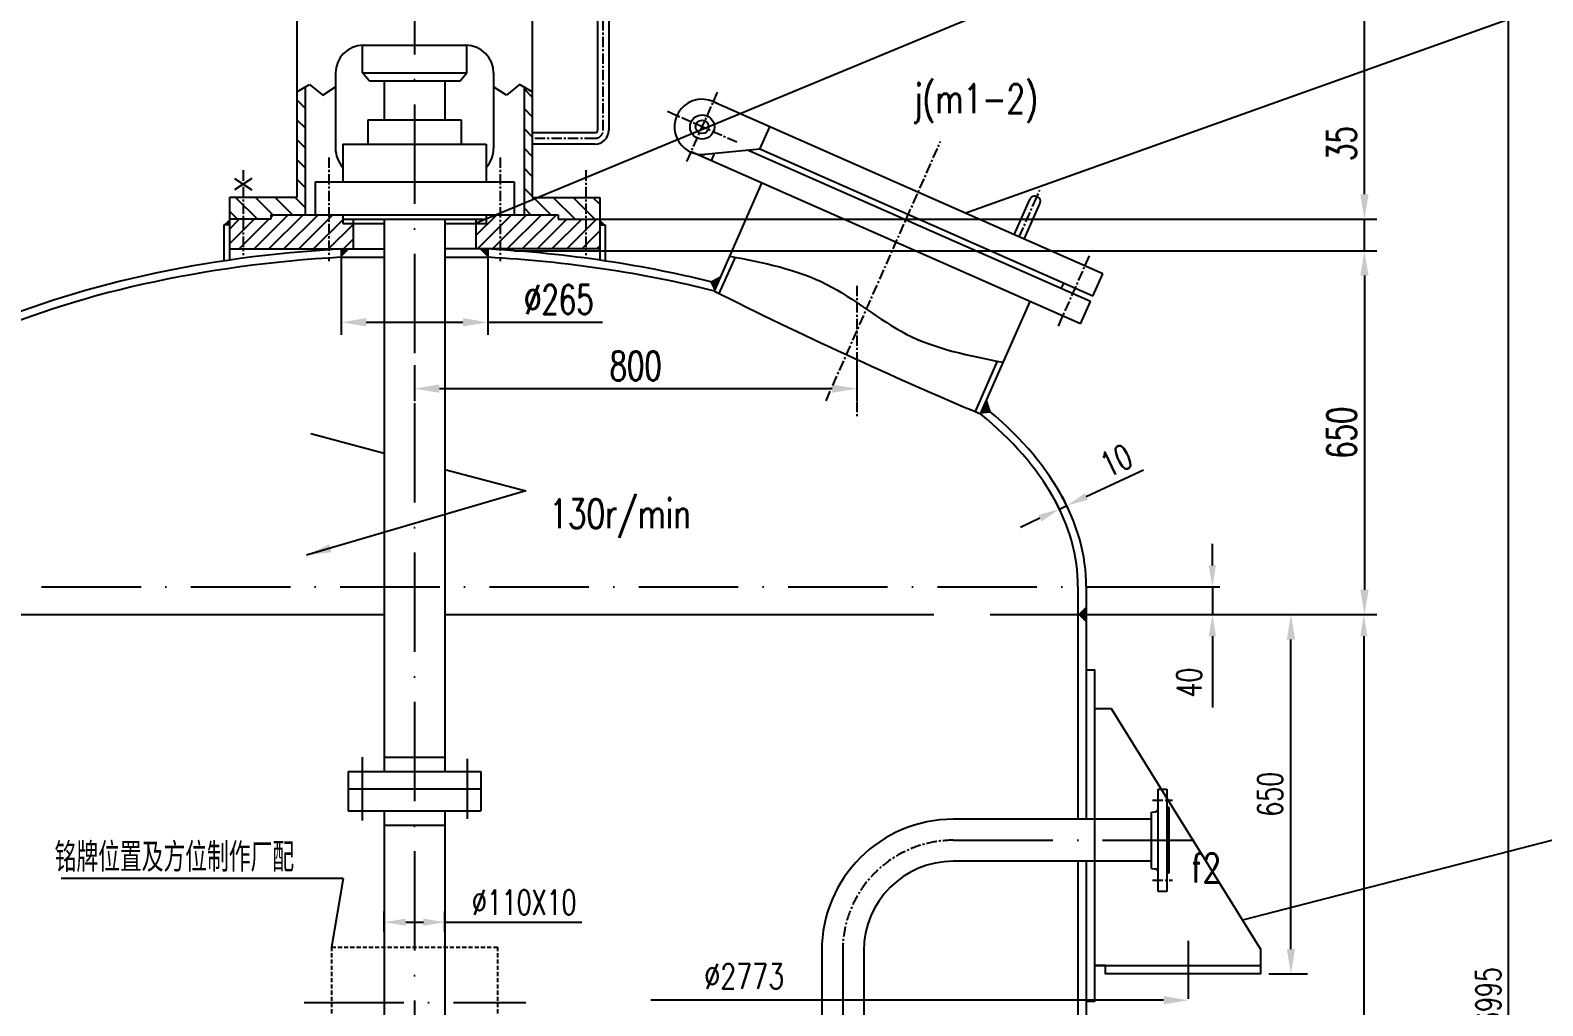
# Model space of a CAD drawing. Extents: x -20637 to -11727, y 16146 to 28761.
# Drawn here: x -18828 to -16092, y 24240 to 26004 of the extents above; entities that cross this region are included whole.
import ezdxf
from ezdxf.enums import TextEntityAlignment as Align

# ---------------------------------------------------------------- set-up
doc = ezdxf.new("R2010")
doc.units = 0
doc.header["$LTSCALE"] = 15
for name, pattern in [('ACAD_ISO10W100', [18, 12, -3, 0, -3]), ('CENTER', [2, 1.25, -0.25, 0.25, -0.25]), ('HIDDEN', [0.375, 0.25, -0.125])]:
    doc.linetypes.add(name, pattern=pattern)
for name, color, linetype in [('3', 3, 'CENTER'), ('CEN', 2, 'CENTER'), ('hgj', 1, 'Continuous'), ('hgjx', 2, 'CENTER'), ('hgjy', 7, 'Continuous'), ('RENK', 7, 'Continuous'), ('tank', 1, 'Continuous'), ('tankx', 2, 'ACAD_ISO10W100'), ('tanky', 7, 'Continuous')]:
    doc.layers.add(name, color=color, linetype=linetype)
doc.styles.add('hzfs', font='simplex.shx', dxfattribs={"width": 0.7, "bigfont": 'hzfs.shx'})
doc.styles.get("Standard").update_dxf_attribs({"font": 'txt', "width": 0.7, "bigfont": 'hztxt.shx'})
doc.dimstyles.new('PVCAD$0', dxfattribs={"dimscale": 15, "dimtxt": 3, "dimasz": 3, "dimexe": 2, "dimexo": 1, "dimgap": 1, "dimtad": 1, "dimdec": 0, "dimzin": 0, "dimdsep": 46, "dimtxsty": 'hzfs', "dimcen": 0, "dimclrd": 4, "dimclre": 4, "dimclrt": 7, "dimadec": 0, "dimazin": 0, "dimtfac": 0.7, "dimtmove": 0, "dimatfit": 0, "dimfxl": 0, "dimarcsym": 0})
doc.dimstyles.get("Standard").update_dxf_attribs({"dimtxt": 0.18, "dimasz": 0.18, "dimexe": 0.18, "dimexo": 0.0625, "dimgap": 0.09, "dimtad": 0, "dimtih": 1, "dimtoh": 1, "dimdec": 4, "dimzin": 0, "dimdsep": 46, "dimtxsty": 'Standard', "dimcen": 0.09, "dimadec": 0, "dimazin": 0, "dimtfac": 1, "dimtdec": 4, "dimtofl": 0, "dimtmove": 0, "dimatfit": 3, "dimfxl": 0, "dimtolj": 1, "dimtzin": 0, "dimarcsym": 0})

# ---------------------------------------------------------------- blocks, each defined once
blk = doc.blocks.new('*D105')
at = {"color": 4, "lineweight": -2}
for p, q in [((-18265.5, 25593.5), (-18265.5, 25453.4)), ((-18000.5, 25593.5), (-18000.5, 25453.4)), ((-18220.5, 25475.9), (-18045.5, 25475.9)), ((-18000.5, 25475.9), (-17793.2, 25475.9))]:
    blk.add_line(p, q, dxfattribs=at)
at = {"color": 4}
for points in [[(-18220.5, 25483.4), (-18220.5, 25468.4), (-18265.5, 25475.9)], [(-18045.5, 25483.4), (-18045.5, 25468.4), (-18000.5, 25475.9)]]:
    blk.add_solid(points, dxfattribs=at)
at = {"layer": 'Defpoints', "color": 0}
for p in [(-18265.5, 25593.5), (-18000.5, 25593.5), (-18000.5, 25475.9)]:
    blk.add_point(p, dxfattribs=at)
at = {"color": 0, "insert": (-17872, 25517.1), "char_height": 52.5, "attachment_point": 5, "style": 'hzfs'}
blk.add_mtext('\\A1;%%C265', dxfattribs=at)
blk = doc.blocks.new('*D104')
at = {"color": 4, "lineweight": -2}
for p, q in [((-18133, 25398.5), (-18133, 25333.4)), ((-17333, 25406.6), (-17333, 25333.4)), ((-18088, 25355.9), (-17378, 25355.9))]:
    blk.add_line(p, q, dxfattribs=at)
at = {"color": 4}
for points in [[(-18088, 25363.4), (-18088, 25348.4), (-18133, 25355.9)], [(-17378, 25363.4), (-17378, 25348.4), (-17333, 25355.9)]]:
    blk.add_solid(points, dxfattribs=at)
at = {"layer": 'Defpoints', "color": 0}
for p in [(-18133, 25398.5), (-17333, 25406.6), (-17333, 25355.9)]:
    blk.add_point(p, dxfattribs=at)
at = {"color": 0, "insert": (-17733, 25397.1), "char_height": 52.5, "attachment_point": 5, "style": 'hzfs'}
blk.add_mtext('\\A1;800', dxfattribs=at)
blk = doc.blocks.new('*D96')
at = {"color": 4, "lineweight": -2}
for p, q in [((-16918, 24947.1), (-16402.4, 24947.1)), ((-16415.9, 24908.1), (-16415.9, 22786.1)), ((-16965.6, 22747.1), (-16402.4, 22747.1))]:
    blk.add_line(p, q, dxfattribs=at)
at = {"color": 4}
for points in [[(-16422.4, 24908.1), (-16409.4, 24908.1), (-16415.9, 24947.1)], [(-16422.4, 22786.1), (-16409.4, 22786.1), (-16415.9, 22747.1)]]:
    blk.add_solid(points, dxfattribs=at)
at = {"layer": 'Defpoints', "color": 0}
for p in [(-16918, 24947.1), (-16965.6, 22747.1), (-16415.9, 22747.1)]:
    blk.add_point(p, dxfattribs=at)
at = {"color": 7, "insert": (-16457.9, 23826.6), "char_height": 45, "attachment_point": 5, "rotation": 90, "style": 'hzfs'}
blk.add_mtext('\\A1;2200', dxfattribs=at)
blk = doc.blocks.new('*D92')
at = {"layer": 'Defpoints', "color": 0}
for p in [(-18078, 24390.7), (-18188, 24373.6), (-18078, 24373.6)]:
    blk.add_point(p, dxfattribs=at)
at = {"layer": 'hgjy', "color": 4, "lineweight": -2}
for p, q in [((-18188, 24373.6), (-18188, 24410.2)), ((-18078, 24373.6), (-18078, 24410.2)), ((-18149, 24390.7), (-18117, 24390.7)), ((-18078, 24390.7), (-17830.5, 24390.7))]:
    blk.add_line(p, q, dxfattribs=at)
at = {"layer": 'hgjy', "color": 4}
for points in [[(-18149, 24397.2), (-18149, 24384.2), (-18188, 24390.7)], [(-18117, 24397.2), (-18117, 24384.2), (-18078, 24390.7)]]:
    blk.add_solid(points, dxfattribs=at)
at = {"layer": 'hgjy', "color": 7, "insert": (-17934.7, 24426.7), "char_height": 45, "attachment_point": 5, "style": 'hzfs'}
blk.add_mtext('\\A1;%%c110X10', dxfattribs=at)
blk = doc.blocks.new('*D85')
at = {"layer": 'Defpoints', "color": 0}
for p in [(-16873, 24997.1), (-16918, 24947.1), (-16689.9, 24947.1)]:
    blk.add_point(p, dxfattribs=at)
at = {"layer": 'hgjy', "color": 4, "lineweight": -2}
for p, q in [((-16689.9, 25036.1), (-16689.9, 25075.1)), ((-16873, 24997.1), (-16676.4, 24997.1)), ((-16689.9, 24997.1), (-16689.9, 24947.1)), ((-16918, 24947.1), (-16676.4, 24947.1)), ((-16689.9, 24908.1), (-16689.9, 24779.1))]:
    blk.add_line(p, q, dxfattribs=at)
at = {"layer": 'hgjy', "color": 4}
for points in [[(-16696.4, 25036.1), (-16683.4, 25036.1), (-16689.9, 24997.1)], [(-16696.4, 24908.1), (-16683.4, 24908.1), (-16689.9, 24947.1)]]:
    blk.add_solid(points, dxfattribs=at)
at = {"layer": 'hgjy', "color": 7, "insert": (-16731.9, 24824.1), "char_height": 45, "attachment_point": 5, "rotation": 90, "style": 'hzfs'}
blk.add_mtext('\\A1;40', dxfattribs=at)
blk = doc.blocks.new('*D109')
at = {"color": 4, "lineweight": -2}
for p, q in [((-16588, 24947.1), (-16517.8, 24947.1)), ((-16547.8, 24342.1), (-16547.8, 24902.1)), ((-16588, 24297.1), (-16517.8, 24297.1))]:
    blk.add_line(p, q, dxfattribs=at)
at = {"color": 4}
for points in [[(-16555.3, 24902.1), (-16540.3, 24902.1), (-16547.8, 24947.1)], [(-16555.3, 24342.1), (-16540.3, 24342.1), (-16547.8, 24297.1)]]:
    blk.add_solid(points, dxfattribs=at)
at = {"layer": 'Defpoints', "color": 0}
for p in [(-16603, 24947.1), (-16547.8, 24947.1), (-16603, 24297.1)]:
    blk.add_point(p, dxfattribs=at)
at = {"color": 7, "insert": (-16585.3, 24622.1), "char_height": 45, "attachment_point": 5, "rotation": 90, "style": 'hzfs'}
blk.add_mtext('650', dxfattribs=at)

msp = doc.modelspace()

# ---------------------------------------------------------------- hatches: boundary and pattern name
h = msp.add_hatch()
h.set_pattern_fill('ANSI31', color=256, scale=8, angle=90, style=0)
h.set_pattern_definition([(135, (-20802.67, 16624.737), (-17.96051, -17.96051), [])])
h.paths.add_polyline_path([(-18442.972, 25701.81669), (-18442.972, 25662.35447), (-18392.972, 25662.35447), (-18392.972, 25670.35447), (-18330.972, 25670.35447), (-18330.972, 25901.4698), (-18345.972, 25892.60966), (-18345.972, 25701.81669)])
h.paths.add_polyline_path([(-18467.972, 25662.35447), (-18442.972, 25662.35447), (-18442.972, 25701.81669), (-18467.972, 25701.81669)])
h.paths.add_polyline_path([(-17919.972, 25701.81669), (-17919.972, 25892.60966), (-17934.972, 25901.4698), (-17934.972, 25670.35447), (-17872.972, 25670.35447), (-17872.972, 25662.35447), (-17822.972, 25662.35447), (-17822.972, 25701.81669)])
h.paths.add_polyline_path([(-17797.972, 25701.81669), (-17822.972, 25701.81669), (-17822.972, 25662.35447), (-17797.972, 25662.35447)])
h = msp.add_hatch()
h.set_pattern_fill('ANSI31', color=256, scale=6, style=0)
h.set_pattern_definition([(45, (-20847.816, 15829.1), (-13.470384, 13.470384), [])])
h.paths.add_polyline_path([(-18287.972, 25670.35447), (-18392.972, 25670.35447), (-18392.972, 25662.35447), (-18442.972, 25662.35447), (-18442.972, 25608.47295), (-18287.972, 25608.47295)])
h.paths.add_polyline_path([(-18243.972, 25654.35447), (-18262.472, 25654.35447), (-18262.472, 25670.35447), (-18287.972, 25670.35447), (-18287.972, 25608.47295), (-18243.972, 25608.47295)])
h.paths.add_polyline_path([(-18442.972, 25662.35447), (-18467.972, 25662.35447), (-18467.972, 25608.47295), (-18442.972, 25608.47295)])
h.paths.add_polyline_path([(-17822.972, 25662.35447), (-17872.972, 25662.35447), (-17872.972, 25670.35447), (-17954.44199, 25670.35447), (-17977.972, 25664.34464), (-17977.972, 25608.47295), (-17822.972, 25608.47295)])
h.paths.add_polyline_path([(-17977.972, 25664.34464), (-18003.472, 25657.83166), (-18003.472, 25654.35447), (-18021.972, 25654.35447), (-18021.972, 25608.47295), (-17977.972, 25608.47295)])
h.paths.add_polyline_path([(-17977.972, 25664.34464), (-17977.972, 25670.35447), (-18003.472, 25670.35447), (-18003.472, 25657.83166)])
h.paths.add_polyline_path([(-17797.972, 25662.35447), (-17822.972, 25662.35447), (-17822.972, 25608.47295), (-17797.972, 25608.47295)])

# ---------------------------------------------------------------- linework, layer by layer
at = {"color": 4}
for p, q in [((-16154.73618, 27846.35447), (-16154.73618, 21971.14089)), ((-16414.79671, 25707.35447), (-16414.79671, 26617.35447)), ((-16414.79671, 25707.35447), (-16414.79671, 25846.10447)), ((-17797.972, 25662.35447), (-16392.29671, 25662.35447)), ((-17014.09643, 25662.35447), (-16392.29671, 25662.35447)), ((-16414.79671, 25605.35447), (-16414.79671, 25662.35447)), ((-17952.972, 25605.35447), (-16392.29671, 25605.35447)), ((-17787.972, 25605.35447), (-16392.29671, 25605.35447)), ((-16414.79671, 25560.35447), (-16414.79671, 25515.35447)), ((-16414.79671, 25560.35447), (-16414.79671, 24992.14089)), ((-16917.85841, 25160.74937), (-16814.43275, 25209.2059)), ((-16964.05719, 25132.82265), (-16974.74366, 25155.63185)), ((-16966.47059, 25137.97381), (-16953.17449, 25144.20324)), ((-16950.76109, 25139.05207), (-16961.44756, 25161.86128)), ((-17001.78667, 25121.42768), (-17037.10275, 25104.88155)), ((-16917.972, 24947.14089), (-16392.29671, 24947.14089)), ((-16777.972, 24249.56437), (-17705.73977, 24249.56437))]:
    msp.add_line(p, q, dxfattribs=at)
for p, q in [((-15966.73971, 26507.24512), (-18022.75717, 25654.35447)), ((-18345.972, 25892.60966), (-18322.94058, 25906.21377)), ((-18322.94058, 25906.21377), (-18299.12026, 25886.94128)), ((-18299.12026, 25886.94128), (-18275.972, 25901.67907)), ((-17966.82374, 25886.94128), (-17989.972, 25901.67907)), ((-17943.00342, 25906.21377), (-17966.82374, 25886.94128)), ((-17919.972, 25892.60966), (-17943.00342, 25906.21377)), ((-18458.5013, 25736.16972), (-18427.4427, 25715.47671)), ((-18427.4427, 25736.16972), (-18458.5013, 25715.47671))]:
    msp.add_line(p, q)
at = {"color": 2, "linetype": 'CENTER'}
msp.add_line((-17550.01188, 25801.59158), (-17675.34302, 25856.91885), dxfattribs=at)
at = {"color": 1, "linetype": 'Continuous'}
for q in [(-17490.43244, 25829.39897), (-17607.81461, 25779.42551)]:
    msp.add_line((-17508.20178, 25789.14664), q, dxfattribs=at)
at = {"color": 4, "linetype": 'ByBlock'}
for p, q in [((-18320.48093, 25274.51816), (-18187.972, 25239.20445)), ((-18077.972, 25209.88938), (-17931.99441, 25170.98625)), ((-17931.99441, 25170.98625), (-18328.25065, 25054.51285))]:
    msp.add_line(p, q, dxfattribs=at)
at = {"color": 1, "linetype": 'Continuous'}
for radius in [22, 12]:
    msp.add_circle((-17612.67745, 25829.25521), radius, dxfattribs=at)
msp.add_arc((-17612.67745, 25829.25521), 50.06642, 57.55433662, 275.57379198, dxfattribs=at)
at = {"color": 4}
for points in [[(-16422.29671, 25707.35447), (-16407.29671, 25707.35447), (-16414.79671, 25662.35447)], [(-16422.29671, 25707.35447), (-16407.29671, 25707.35447), (-16414.79671, 25662.35447)], [(-16422.29671, 25560.35447), (-16407.29671, 25560.35447), (-16414.79671, 25605.35447)], [(-16422.29671, 25560.35447), (-16407.29671, 25560.35447), (-16414.79671, 25605.35447)], [(-16920.6161, 25166.63539), (-16915.10073, 25154.86336), (-16953.17449, 25144.20324)], [(-17004.54436, 25127.31369), (-16999.02898, 25115.54167), (-16966.47059, 25137.97381)], [(-16422.29671, 24992.14089), (-16407.29671, 24992.14089), (-16414.79671, 24947.14089)], [(-16777.972, 24257.06437), (-16777.972, 24242.06437), (-16732.972, 24249.56437)]]:
    msp.add_solid(points, dxfattribs=at)
for points in [[(-18477.972, 25652.35447), (-18467.972, 25652.35447), (-18467.972, 25662.35447)], [(-17787.972, 25652.35447), (-17797.972, 25652.35447), (-17797.972, 25662.35447)], [(-18265.472, 25608.47295), (-18265.472, 25593.47212), (-18250.71402, 25608.47295)], [(-18000.472, 25608.47295), (-18000.472, 25593.47212), (-18015.22998, 25608.47295)], [(-17590.69661, 25532.38322), (-17598.73779, 25549.5002), (-17578.35608, 25560.33784)], [(-17109.38908, 25310.30139), (-17089.76515, 25312.41159), (-17097.57104, 25337.07244)]]:
    msp.add_solid(points)
at = {"color": 4, "linetype": 'ByBlock'}
msp.add_solid([(-18287.1921, 25074.39866), (-18282.96203, 25060.00746), (-18328.25065, 25054.51285)], dxfattribs=at)
at = {"layer": '3'}
for p, q in [((-17791.80097, 25823.6266), (-17791.80097, 26431.37537)), ((-17806.80097, 25808.6266), (-17919.14087, 25808.6266))]:
    msp.add_line(p, q, dxfattribs=at)
msp.add_arc((-17806.80097, 25823.6266), 15, 270, 0, dxfattribs=at)
at = {"layer": 'CEN'}
msp.add_line((-17332.972, 25542.07093), (-17332.972, 25306.30378), dxfattribs=at)
at = {"layer": 'CEN', "linetype": 'HIDDEN', "ltscale": 2}
msp.add_line((-17982.972, 24345.76789), (-17982.972, 24145.76789), dxfattribs=at)
at = {"layer": 'hgj'}
for p, q in [((-16787.972, 24446.47481), (-16787.972, 24631.47481)), ((-16787.972, 24631.47481), (-16771.972, 24631.47481)), ((-16771.972, 24631.47481), (-16771.972, 24446.47481)), ((-16767.972, 24597.97481), (-16771.972, 24597.97481)), ((-16767.972, 24479.97481), (-16767.972, 24597.97481)), ((-16799.972, 24576.97481), (-17158.472, 24576.97481)), ((-16799.972, 24589.89481), (-16793.43418, 24590.48322)), ((-16799.972, 24488.05481), (-16799.972, 24589.89481)), ((-16799.972, 24500.97481), (-17158.472, 24500.97481)), ((-16799.972, 24488.05481), (-16793.43418, 24487.46641)), ((-16771.972, 24479.97481), (-16767.972, 24479.97481)), ((-16771.972, 24446.47481), (-16787.972, 24446.47481))]:
    msp.add_line(p, q, dxfattribs=at)
for centre, start, end in [((-16793.972, 24596.45907), 275.14276456, 0), ((-16793.972, 24481.49056), 0, 84.85723544)]:
    msp.add_arc(centre, 6, start, end, dxfattribs=at)
at = {"layer": 'hgjx'}
for p, q in [((-18287.972, 25773.91797), (-18287.972, 25586.55528)), ((-17977.972, 25773.91797), (-17977.972, 25586.55528)), ((-18442.972, 25750.79469), (-18442.972, 25597.0728)), ((-17822.972, 25750.79469), (-17822.972, 25597.0728)), ((-16797.972, 24611.47481), (-16761.972, 24611.47481)), ((-16797.972, 24466.47481), (-16761.972, 24466.47481))]:
    msp.add_line(p, q, dxfattribs=at)
msp.add_arc((-17158.472, 24338.97481), 200, 90, 180, dxfattribs=at)
at = {"layer": 'hgjy'}
for p, q in [((-17137.35315, 25673.53257), (-15966.73971, 26091.45103)), ((-18262.02126, 24469.50813), (-18771.94408, 24469.50813)), ((-18262.02126, 24469.50813), (-18282.972, 24345.76789))]:
    msp.add_line(p, q, dxfattribs=at)
at = {"layer": 'hgjy', "linetype": 'HIDDEN', "ltscale": 2}
for q in [(-18282.972, 24145.76789), (-17982.972, 24345.76789)]:
    msp.add_line((-18282.972, 24345.76789), q, dxfattribs=at)
at = {"layer": 'RENK', "color": 2, "linetype": 'CENTER'}
for p, q in [((-17640.34108, 25766.58965), (-17585.01381, 25891.92078)), ((-17388.57669, 25334.0528), (-17181.5038, 25803.12854)), ((-17039.21733, 25630.21064), (-17001.80045, 25714.96994)), ((-16968.25316, 25469.06082), (-16911.81539, 25596.90752))]:
    msp.add_line(p, q, dxfattribs=at)
at = {"layer": 'RENK', "color": 1, "linetype": 'Continuous'}
for p, q in [((-16888.27107, 25563.5756), (-17592.68694, 25874.53909)), ((-16928.25209, 25473.00785), (-17632.66796, 25783.97134)), ((-17596.07493, 25767.81739), (-17590.19131, 25781.14536)), ((-16910.48275, 25513.26018), (-17530.50847, 25786.96975)), ((-17525.7031, 25784.84843), (-17524.50815, 25787.55531)), ((-16906.04042, 25523.32327), (-17508.20178, 25789.14664)), ((-17590.69661, 25532.38322), (-17504.59235, 25727.43252)), ((-17048.36559, 25634.24912), (-17020.09618, 25698.28693)), ((-17030.06907, 25626.17215), (-17001.79967, 25690.20995)), ((-17581.74688, 25527.89501), (-17552.68455, 25593.729)), ((-16906.04042, 25523.32327), (-16888.27107, 25563.5756)), ((-16963.08524, 25536.48148), (-16959.04675, 25545.62974)), ((-17109.38908, 25310.30139), (-17019.73467, 25513.39272)), ((-16928.25209, 25473.00785), (-16910.48275, 25513.26018)), ((-17118.53734, 25314.33988), (-17078.31589, 25405.45226))]:
    msp.add_line(p, q, dxfattribs=at)
for centre, radius, start, end in [((-17010.94792, 25694.24844), 10, 336.181, 156.181), ((-14002.68558, 32675.91283), 7993.98765, 243.330799414, 247.13071856)]:
    msp.add_arc(centre, radius, start, end, dxfattribs=at)
at = {"layer": 'RENK', "color": 7, "linetype": 'Continuous'}
msp.add_spline([(-17562.79738, 25595.58248), (-17387.47727, 25544.54197), (-17243.52318, 25454.63929), (-17068.20307, 25403.59878)], degree=3, dxfattribs=at)
at = {"layer": 'tank'}
for p, q in [((-18345.972, 26627.35447), (-18345.972, 25701.81669)), ((-17919.972, 26627.35447), (-17919.972, 25701.81669)), ((-17801.80097, 26057.5968), (-17801.80097, 25842.23692)), ((-17781.80097, 26057.5968), (-17781.80097, 25842.23692)), ((-18227.29835, 25927.35447), (-18227.29835, 25976.95143)), ((-18225.972, 25976.95143), (-18039.972, 25976.95143)), ((-18038.64566, 25927.35447), (-18038.64566, 25976.95143)), ((-18275.972, 25926.95143), (-18275.972, 25790.35447)), ((-18227.29835, 25927.35447), (-18038.64566, 25927.35447)), ((-18215.29835, 25912.35447), (-18227.29835, 25927.35447)), ((-18215.29835, 25912.35447), (-18050.64566, 25912.35447)), ((-18187.972, 25912.35447), (-18187.972, 25842.35447)), ((-18077.972, 25912.35447), (-18077.972, 25842.35447)), ((-18050.64566, 25912.35447), (-18038.64566, 25927.35447)), ((-17989.972, 25926.95143), (-17989.972, 25790.35447)), ((-18330.972, 25901.4698), (-18330.972, 25670.35447)), ((-18187.972, 25892.13148), (-18187.972, 25842.35447)), ((-18077.972, 25892.13148), (-18077.972, 25842.35447)), ((-17934.972, 25901.4698), (-17934.972, 25670.35447)), ((-18217.35864, 25842.35447), (-18048.58537, 25842.35447)), ((-18217.35864, 25842.35447), (-18217.35864, 25798.29876)), ((-18048.58537, 25842.35447), (-18048.58537, 25798.29876)), ((-17801.80097, 25842.23692), (-17801.80097, 25823.6266)), ((-17781.80097, 25842.23692), (-17781.80097, 25823.1728)), ((-17806.80097, 25818.6266), (-17919.14087, 25818.6266)), ((-18262.4568, 25798.29876), (-18003.48721, 25798.29876)), ((-18262.4568, 25798.29876), (-18262.4568, 25730.01326)), ((-18003.48721, 25798.29876), (-18003.48721, 25730.01326)), ((-17806.80097, 25798.1728), (-17919.14087, 25798.1728)), ((-18312.972, 25730.01326), (-17952.972, 25730.01326)), ((-18312.972, 25730.01326), (-18312.972, 25670.35447)), ((-17952.972, 25730.01326), (-17952.972, 25670.35447)), ((-18345.972, 25701.81669), (-18467.972, 25701.81669)), ((-18467.972, 25701.81669), (-18467.972, 25588.30222)), ((-17919.972, 25701.81669), (-17797.972, 25701.81669)), ((-17797.972, 25701.81669), (-17797.972, 25588.30222)), ((-18392.972, 25670.35447), (-17872.972, 25670.35447)), ((-18392.972, 25670.35447), (-18392.972, 25662.35447)), ((-18262.472, 25670.35447), (-18262.472, 25654.35447)), ((-18003.472, 25670.35447), (-18003.472, 25654.35447)), ((-17872.972, 25670.35447), (-17872.972, 25662.35447)), ((-18477.972, 25652.35447), (-18477.972, 25586.82681)), ((-18467.972, 25652.35447), (-18477.972, 25652.35447)), ((-18392.972, 25662.35447), (-18467.972, 25662.35447)), ((-18262.472, 25662.35447), (-18003.472, 25662.35447)), ((-18262.472, 25654.35447), (-18187.972, 25654.35447)), ((-18243.972, 25662.35447), (-18243.972, 25608.47295)), ((-18187.972, 25662.35447), (-18187.972, 24663.13148)), ((-18187.972, 25662.35447), (-18187.972, 24663.13148)), ((-18077.972, 25662.35447), (-18077.972, 24663.13148)), ((-18077.972, 25662.35447), (-18077.972, 24663.13148)), ((-18077.972, 25654.35447), (-18003.472, 25654.35447)), ((-18021.972, 25662.35447), (-18021.972, 25608.47295)), ((-17872.972, 25662.35447), (-17797.972, 25662.35447)), ((-17797.972, 25652.35447), (-17787.972, 25652.35447)), ((-17787.972, 25652.35447), (-17787.972, 25586.82681)), ((-18467.972, 25608.47295), (-18187.972, 25608.47295)), ((-18265.472, 25608.47295), (-18265.472, 25593.47211)), ((-17797.972, 25608.47295), (-18077.972, 25608.47295)), ((-18000.472, 25608.47295), (-18000.472, 25593.47211)), ((-18265.472, 25593.47212), (-18187.972, 25593.47212)), ((-18077.972, 25593.47212), (-18000.472, 25593.47212)), ((-16932.972, 24997.14089), (-16932.972, 24576.97481)), ((-16932.972, 24997.14089), (-16932.972, 24764.64089)), ((-16917.972, 24997.14089), (-16917.972, 24576.97481)), ((-16917.972, 24997.14089), (-16917.972, 24764.64089)), ((-19079.52818, 24947.14089), (-18187.972, 24947.14089)), ((-18077.972, 24947.14089), (-17193.88019, 24947.14089)), ((-17091.67583, 24947.14089), (-16917.972, 24947.14089)), ((-16917.972, 24764.64089), (-16917.972, 24576.97481)), ((-18187.972, 24689.13148), (-18077.972, 24689.13148)), ((-18252.972, 24663.13148), (-18252.972, 24592.13148)), ((-18252.972, 24663.13148), (-18012.972, 24663.13148)), ((-18012.972, 24663.13148), (-18012.972, 24592.13148)), ((-18252.972, 24632.13148), (-18012.972, 24632.13148)), ((-18252.972, 24592.13148), (-18012.972, 24592.13148)), ((-18187.972, 24592.13148), (-18187.972, 23806.93125)), ((-18077.972, 24592.13148), (-18077.972, 23806.93125)), ((-18187.972, 24566.13148), (-18077.972, 24566.13148)), ((-16932.972, 24500.97481), (-16932.972, 22697.14089)), ((-16917.972, 24500.97481), (-16917.972, 22697.14089)), ((-17396.472, 24338.97481), (-17396.472, 22644.43275)), ((-17320.472, 24338.97481), (-17320.472, 22272.12912))]:
    msp.add_line(p, q, dxfattribs=at)
for points in [[(-16917.972, 24847.14089), (-16902.972, 24847.14089), (-16902.972, 24247.14089), (-16917.972, 24247.14089)], [(-16902.972, 24777.14089), (-16872.972, 24777.14089), (-16602.972, 24342.14089), (-16602.972, 24312.14089), (-16602.972, 24297.14089), (-16882.972, 24297.14089), (-16882.972, 24312.14089), (-16902.972, 24312.14089), (-16602.972, 24312.14089)]]:
    msp.add_lwpolyline(points, dxfattribs=at)
for centre, radius, start, end in [((-18225.972, 25926.95143), 50, 90, 180), ((-18039.972, 25926.95143), 50, 0, 90), ((-17806.80097, 25823.6266), 5, 270, 0), ((-17806.80097, 25823.1728), 25, 270, 0), ((-18225.972, 25790.35447), 50, 180, 223.13909481), ((-18039.972, 25790.35447), 50, 316.86090519, 0), ((-17158.472, 24338.97481), 238, 90, 180), ((-17158.472, 24338.97481), 162, 90, 180)]:
    msp.add_arc(centre, radius, start, end, dxfattribs=at)
for major_axis, ratio, start_param, end_param in [((-1215, 0), 0.5061728395, 4.8216597995, 5.433317301), ((-1215, 0), 0.5061728395, 4.2442213643, 4.6031181612), ((-1200, 0), 0.5, 4.8230312507, 5.444354947), ((-1200, 0), 0.5, 4.2434992142, 4.60174671), ((-1200, 0), 0.5, 3.1415926536, 3.6907095677), ((-1215, 0), 0.5061728395, 3.1415926536, 3.7014373893)]:
    msp.add_ellipse((-18132.972, 24997.14089), major_axis=major_axis, ratio=ratio, start_param=start_param, end_param=end_param, dxfattribs=at)
at = {"layer": 'tankx'}
for p, q in [((-18132.972, 28030.71828), (-18132.972, 21884.39081)), ((-19347.972, 24997.14089), (-16872.972, 24997.14089)), ((-18227.972, 24689.15705), (-18227.972, 24574.54341)), ((-18037.972, 24685.97336), (-18037.972, 24577.72714)), ((-17158.472, 24538.97481), (-16722.972, 24538.97481)), ((-16732.972, 24252.14089), (-16732.972, 24357.14089)), ((-17358.472, 24338.97481), (-17358.472, 22543.91799)), ((-18332.56864, 24245.76789), (-17931.58589, 24245.76789))]:
    msp.add_line(p, q, dxfattribs=at)
at = {"layer": 'tanky'}
msp.add_line((-16036.74887, 24548.60014), (-16635.51356, 24394.56894), dxfattribs=at)
msp.add_solid([(-16932.972, 24947.14089), (-16917.972, 24962.14089), (-16917.972, 24932.14089)], dxfattribs=at)

# ---------------------------------------------------------------- texts
at = {"color": 0, "style": 'hzfs', "width": 0.75}
for s, p in [('130r/min', (-17889.43264, 25103.36173)), ('铭牌位置及方位制作厂配', (-18784.03725, 24481.82487))]:
    msp.add_text(s, height=52.5, dxfattribs=at).set_placement(p)
at = {"style": 'hzfs', "width": 0.75}
msp.add_text('%%c2773', height=45, dxfattribs=at).set_placement((-17608.98094, 24270.45661))
at = {"char_height": 52.5, "attachment_point": 5, "rotation": 90, "style": 'hzfs'}
for s, insert in [('35', (-16456.04671, 25799.22947)), ('650', (-16456.04671, 25276.24768))]:
    msp.add_mtext(s, dxfattribs=dict(at, insert=insert))
at = {"color": 7, "char_height": 45, "attachment_point": 5, "style": 'hzfs'}
for s, insert, rotation in [('10', (-16863.7609, 25225.85016), 25), ('~6995', (-16190.73618, 24239.24768), 90)]:
    msp.add_mtext(s, dxfattribs=dict(at, insert=insert, rotation=rotation))
at = {"layer": 'hgjy', "style": 'hzfs', "width": 0.75}
for s, p in [('j(m1-2)', (-17118.09083, 25876.65654)), ('f2', (-16701.0113, 24488.97481))]:
    msp.add_text(s, height=52.5, dxfattribs=at).set_placement(p, align=Align.MIDDLE)

# ---------------------------------------------------------------- dimensions: what is measured, and where the dimension line sits
dim = msp.add_linear_dim(base=(-18000.472, 25475.87539), p1=(-18265.472, 25593.47211), p2=(-18000.472, 25593.47211), text='%%C265', dimstyle='Standard', override={"dimtxt": 52.5, "dimasz": 45, "dimexe": 22.5, "dimexo": 0, "dimgap": 15, "dimtad": 1, "dimtih": 0, "dimtoh": 0, "dimzin": 8, "dimtxsty": 'hzfs', "dimcen": 0, "dimclrd": 4, "dimclre": 4, "dimtfac": 0.8, "dimtofl": 1, "dimatfit": 2})
dim.commit()
dim.dimension.update_dxf_attribs({"geometry": '*D105', "text_midpoint": (-17872.0345, 25475.87539), "dimtype": 160})
dim = msp.add_linear_dim(base=(-17332.972, 25355.85437), p1=(-18132.972, 25398.521), p2=(-17332.972, 25406.61178), dimstyle='Standard', override={"dimtxt": 52.5, "dimasz": 45, "dimexe": 22.5, "dimexo": 0, "dimgap": 15, "dimtad": 1, "dimtih": 0, "dimtoh": 0, "dimzin": 8, "dimtxsty": 'hzfs', "dimcen": 0, "dimclrd": 4, "dimclre": 4, "dimtfac": 0.8, "dimtofl": 1, "dimatfit": 2})
dim.commit()
dim.dimension.update_dxf_attribs({"geometry": '*D104', "text_midpoint": (-17732.972, 25397.10437)})
dim = msp.add_linear_dim(base=(-16415.93184, 22747.14089), p1=(-16917.972, 24947.14089), p2=(-16965.59925, 22747.14089), angle=90, dimstyle='Standard', override={"dimtxt": 45, "dimasz": 39, "dimexe": 13.5, "dimexo": 0, "dimgap": 19.5, "dimtad": 1, "dimtih": 0, "dimtoh": 0, "dimzin": 8, "dimtxsty": 'hzfs', "dimcen": 0, "dimclrd": 4, "dimclre": 4, "dimclrt": 7, "dimtfac": 0.7, "dimtofl": 1, "dimatfit": 2})
dim.commit()
dim.dimension.update_dxf_attribs({"geometry": '*D96', "text_midpoint": (-16415.93184, 23826.55936), "dimtype": 160})
dim = msp.add_linear_dim(base=(-16547.80582, 24947.14089), p1=(-16602.972, 24297.14089), p2=(-16602.972, 24947.14089), angle=90, dimstyle='PVCAD$0')
dim.commit()
dim.dimension.update_dxf_attribs({"geometry": '*D109', "text_midpoint": (-16585.30582, 24622.14089)})
at = {"layer": 'hgjy'}
dim = msp.add_linear_dim(base=(-16689.89577, 24947.14089), p1=(-16872.972, 24997.14089), p2=(-16917.972, 24947.14089), angle=90, text='40', dimstyle='Standard', override={"dimtxt": 45, "dimasz": 39, "dimexe": 13.5, "dimexo": 0, "dimgap": 19.5, "dimtad": 1, "dimtih": 0, "dimtoh": 0, "dimzin": 8, "dimtxsty": 'hzfs', "dimcen": 0, "dimclrd": 4, "dimclre": 4, "dimclrt": 7, "dimtfac": 0.7, "dimtofl": 1, "dimatfit": 2}, dxfattribs=at)
dim.commit()
dim.dimension.update_dxf_attribs({"geometry": '*D85', "text_midpoint": (-16731.89577, 24824.14089)})
dim = msp.add_linear_dim(base=(-18077.972, 24390.67394), p1=(-18187.972, 24373.64693), p2=(-18077.972, 24373.64693), text='%%c110X10', dimstyle='Standard', override={"dimtxt": 45, "dimasz": 39, "dimexe": 19.5, "dimexo": 0, "dimgap": 13.5, "dimtad": 1, "dimtih": 0, "dimtoh": 0, "dimzin": 8, "dimtxsty": 'hzfs', "dimcen": 0, "dimclrd": 4, "dimclre": 4, "dimclrt": 7, "dimtfac": 0.7, "dimtofl": 1, "dimatfit": 2}, dxfattribs=at)
dim.commit()
dim.dimension.update_dxf_attribs({"geometry": '*D92', "text_midpoint": (-17934.722, 24426.67394)})

doc.saveas('drawing.dxf')
